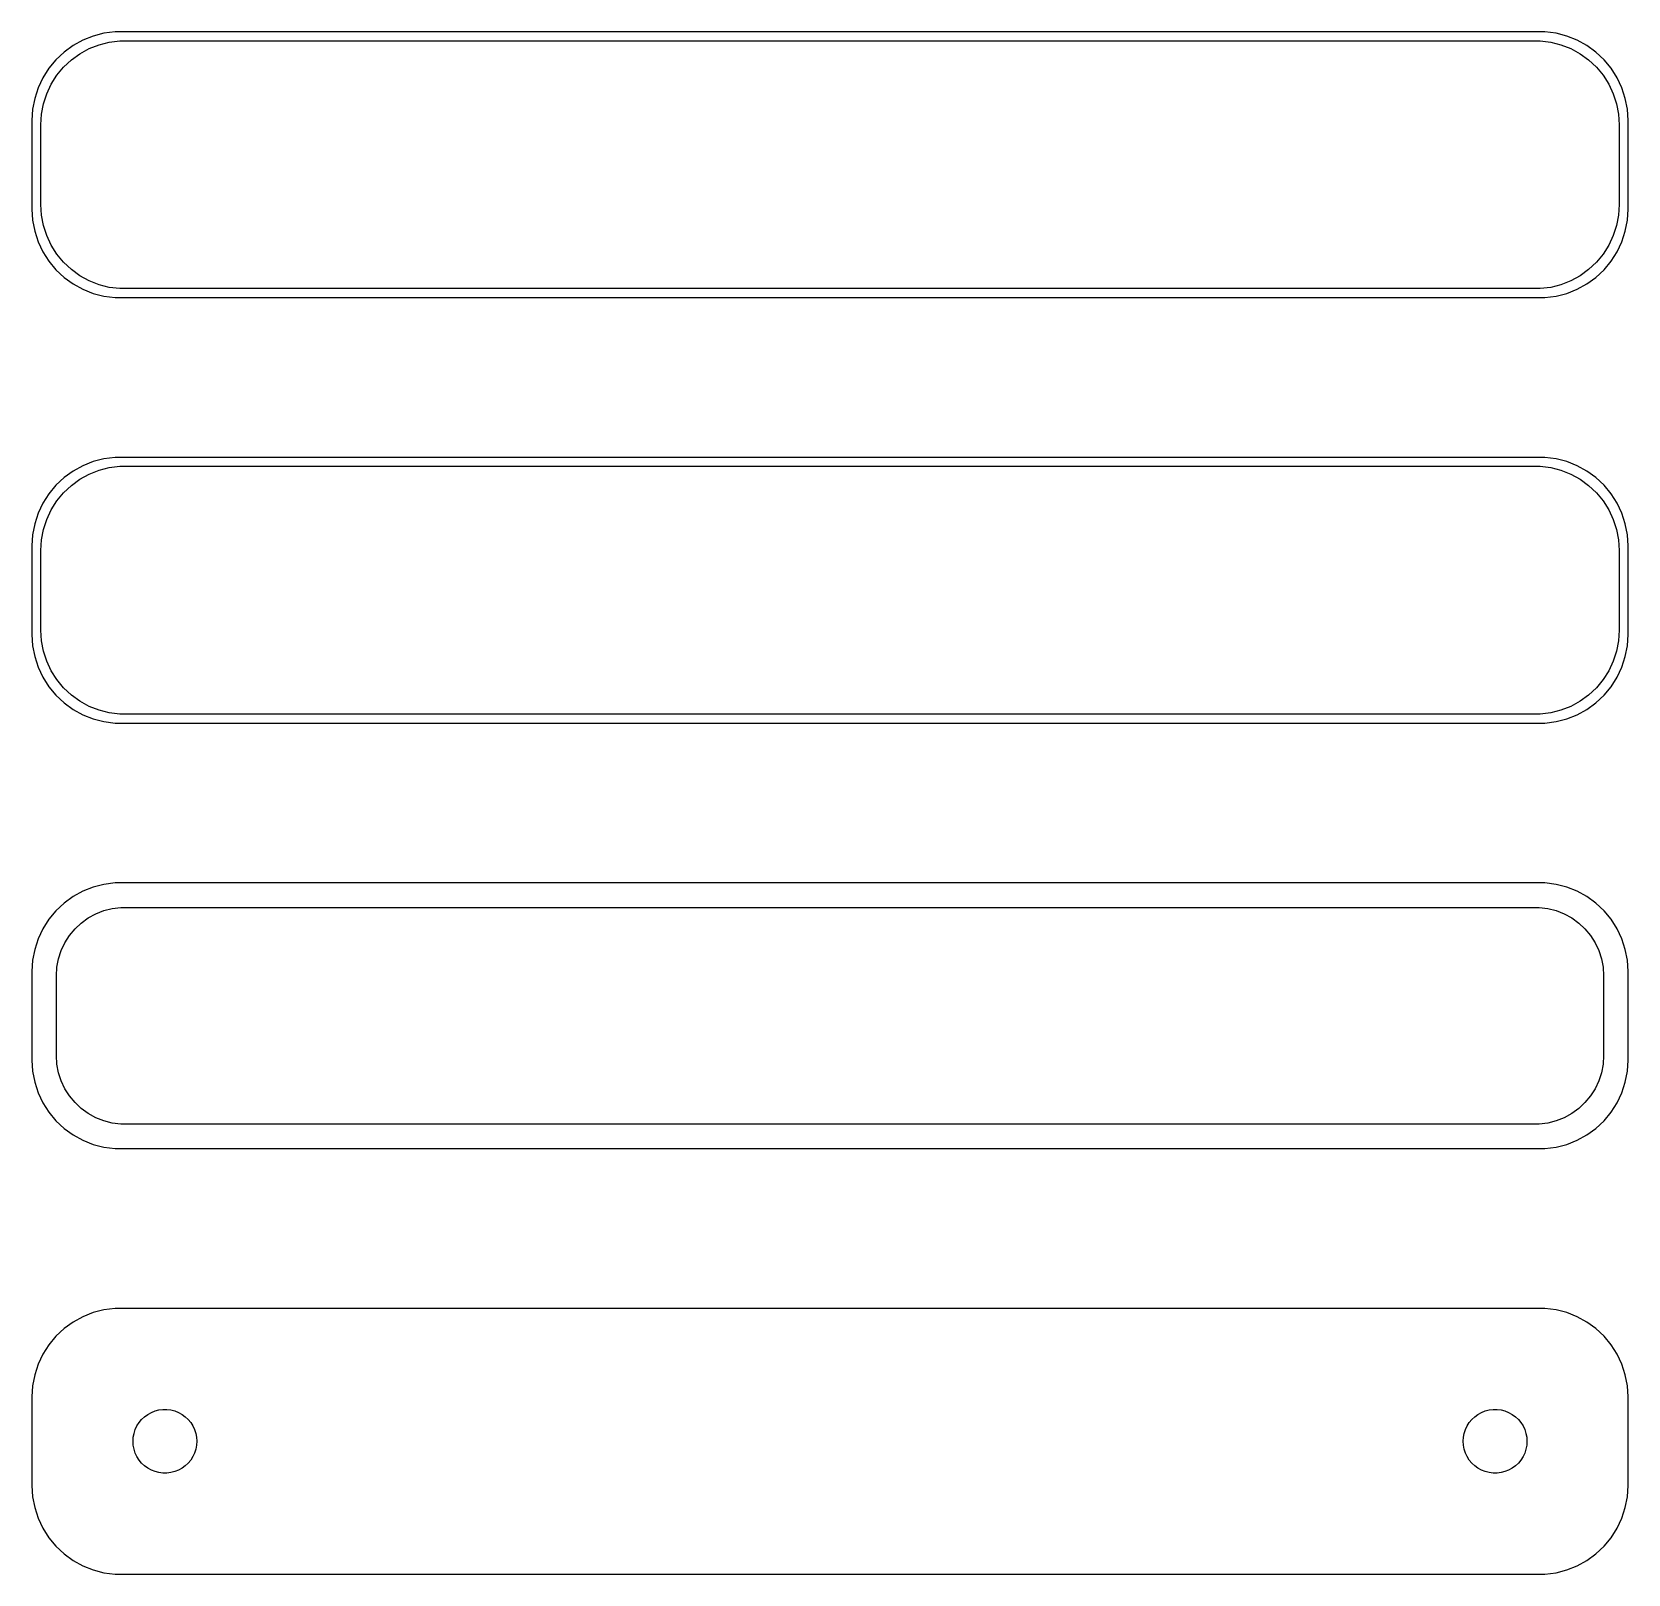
# Model space of a CAD drawing. Header units: metres. Extents: x -45 to 45, y 64.5 to 151.5.
import ezdxf

# ---------------------------------------------------------------- set-up
doc = ezdxf.new("R2010")
doc.units = ezdxf.units.M

msp = doc.modelspace()

# ---------------------------------------------------------------- linework, layer by layer
for p, q in [((-41.5451, 151.255), (-42.1289, 151.024)), ((-40.9369, 151.411), (-41.5451, 151.255)), ((-40.3139, 151.49), (-40.9369, 151.411)), ((40.3139, 151.49), (-40.3139, 151.49)), ((40.9369, 151.411), (40.3139, 151.49)), ((41.5451, 151.255), (40.9369, 151.411)), ((42.1289, 151.024), (41.5451, 151.255)), ((-43.1871, 150.353), (-43.6448, 149.923)), ((-42.6791, 150.722), (-43.1871, 150.353)), ((-42.1289, 151.024), (-42.6791, 150.722)), ((-42.2952, 150.261), (-41.7724, 150.548)), ((-41.7724, 150.548), (-41.2178, 150.768)), ((-41.2178, 150.768), (-40.6401, 150.916)), ((-40.6401, 150.916), (-40.0482, 150.991)), ((-40.0482, 150.991), (40.0482, 150.991)), ((40.0482, 150.991), (40.6401, 150.916)), ((40.6401, 150.916), (41.2178, 150.768)), ((41.2178, 150.768), (41.7724, 150.548)), ((41.7724, 150.548), (42.2952, 150.261)), ((42.6791, 150.722), (42.1289, 151.024)), ((43.1871, 150.353), (42.6791, 150.722)), ((43.6448, 149.923), (43.1871, 150.353)), ((-44.0451, 149.439), (-44.3815, 148.909)), ((-43.6448, 149.923), (-44.0451, 149.439)), ((-43.5928, 149.042), (-43.2126, 149.502)), ((-43.2126, 149.502), (-42.7778, 149.91)), ((-42.7778, 149.91), (-42.2952, 150.261)), ((42.2952, 150.261), (42.7778, 149.91)), ((42.7778, 149.91), (43.2126, 149.502)), ((43.2126, 149.502), (43.5928, 149.042)), ((44.0451, 149.439), (43.6448, 149.923)), ((44.3815, 148.909), (44.0451, 149.439)), ((-44.3815, 148.909), (-44.6489, 148.341)), ((-44.1664, 147.999), (-43.9124, 148.538)), ((-43.9124, 148.538), (-43.5928, 149.042)), ((43.5928, 149.042), (43.9124, 148.538)), ((43.9124, 148.538), (44.1664, 147.999)), ((44.6489, 148.341), (44.3815, 148.909)), ((-44.8429, 147.743), (-44.9606, 147.127)), ((-44.6489, 148.341), (-44.8429, 147.743)), ((-44.3508, 147.431), (-44.1664, 147.999)), ((44.1664, 147.999), (44.3508, 147.431)), ((44.8429, 147.743), (44.6489, 148.341)), ((44.9606, 147.127), (44.8429, 147.743)), ((-44.9606, 147.127), (-45, 146.5)), ((-44.5, 146.25), (-44.4625, 146.845)), ((-44.4625, 146.845), (-44.3508, 147.431)), ((44.3508, 147.431), (44.4625, 146.845)), ((44.4625, 146.845), (44.5, 146.25)), ((45, 146.5), (44.9606, 147.127)), ((-45, 146.5), (-45, 141.5)), ((-44.5, 141.75), (-44.5, 146.25)), ((44.5, 146.25), (44.5, 141.75)), ((45, 141.5), (45, 146.5)), ((-45, 141.5), (-44.9606, 140.873)), ((-44.4625, 141.155), (-44.5, 141.75)), ((44.5, 141.75), (44.4625, 141.155)), ((44.9606, 140.873), (45, 141.5)), ((-44.9606, 140.873), (-44.8429, 140.257)), ((-44.3508, 140.569), (-44.4625, 141.155)), ((-44.1664, 140.001), (-44.3508, 140.569)), ((44.3508, 140.569), (44.1664, 140.001)), ((44.4625, 141.155), (44.3508, 140.569)), ((44.8429, 140.257), (44.9606, 140.873)), ((-44.8429, 140.257), (-44.6489, 139.659)), ((-44.6489, 139.659), (-44.3815, 139.091)), ((-43.9124, 139.462), (-44.1664, 140.001)), ((44.1664, 140.001), (43.9124, 139.462)), ((44.3815, 139.091), (44.6489, 139.659)), ((44.6489, 139.659), (44.8429, 140.257)), ((-44.3815, 139.091), (-44.0451, 138.561)), ((-43.5928, 138.958), (-43.9124, 139.462)), ((-43.2126, 138.498), (-43.5928, 138.958)), ((43.5928, 138.958), (43.2126, 138.498)), ((43.9124, 139.462), (43.5928, 138.958)), ((44.0451, 138.561), (44.3815, 139.091)), ((-44.0451, 138.561), (-43.6448, 138.077)), ((-43.6448, 138.077), (-43.1871, 137.647)), ((-42.7778, 138.09), (-43.2126, 138.498)), ((-42.2952, 137.739), (-42.7778, 138.09)), ((-41.7724, 137.452), (-42.2952, 137.739)), ((42.2952, 137.739), (41.7724, 137.452)), ((42.7778, 138.09), (42.2952, 137.739)), ((43.2126, 138.498), (42.7778, 138.09)), ((43.1871, 137.647), (43.6448, 138.077)), ((43.6448, 138.077), (44.0451, 138.561)), ((-43.1871, 137.647), (-42.6791, 137.278)), ((-42.6791, 137.278), (-42.1289, 136.976)), ((-42.1289, 136.976), (-41.5451, 136.745)), ((-41.2178, 137.232), (-41.7724, 137.452)), ((-40.6401, 137.084), (-41.2178, 137.232)), ((-40.0482, 137.009), (-40.6401, 137.084)), ((40.0482, 137.009), (-40.0482, 137.009)), ((40.6401, 137.084), (40.0482, 137.009)), ((41.2178, 137.232), (40.6401, 137.084)), ((41.7724, 137.452), (41.2178, 137.232)), ((41.5451, 136.745), (42.1289, 136.976)), ((42.1289, 136.976), (42.6791, 137.278)), ((42.6791, 137.278), (43.1871, 137.647)), ((-41.5451, 136.745), (-40.9369, 136.589)), ((-40.9369, 136.589), (-40.3139, 136.51)), ((-40.3139, 136.51), (40.3139, 136.51)), ((40.3139, 136.51), (40.9369, 136.589)), ((40.9369, 136.589), (41.5451, 136.745)), ((-42.1289, 127.024), (-42.6791, 126.722)), ((-41.5451, 127.255), (-42.1289, 127.024)), ((-40.9369, 127.411), (-41.5451, 127.255)), ((-41.2178, 126.768), (-40.6401, 126.916)), ((-40.3139, 127.49), (-40.9369, 127.411)), ((-40.6401, 126.916), (-40.0482, 126.991)), ((40.3139, 127.49), (-40.3139, 127.49)), ((-40.0482, 126.991), (40.0482, 126.991)), ((40.0482, 126.991), (40.6401, 126.916)), ((40.9369, 127.411), (40.3139, 127.49)), ((40.6401, 126.916), (41.2178, 126.768)), ((41.5451, 127.255), (40.9369, 127.411)), ((42.1289, 127.024), (41.5451, 127.255)), ((42.6791, 126.722), (42.1289, 127.024)), ((-43.1871, 126.353), (-43.6448, 125.923)), ((-42.6791, 126.722), (-43.1871, 126.353)), ((-42.7778, 125.91), (-42.2952, 126.261)), ((-42.2952, 126.261), (-41.7724, 126.548)), ((-41.7724, 126.548), (-41.2178, 126.768)), ((41.2178, 126.768), (41.7724, 126.548)), ((41.7724, 126.548), (42.2952, 126.261)), ((42.2952, 126.261), (42.7778, 125.91)), ((43.1871, 126.353), (42.6791, 126.722)), ((43.6448, 125.923), (43.1871, 126.353)), ((-44.0451, 125.439), (-44.3815, 124.909)), ((-43.6448, 125.923), (-44.0451, 125.439)), ((-43.5928, 125.042), (-43.2126, 125.502)), ((-43.2126, 125.502), (-42.7778, 125.91)), ((42.7778, 125.91), (43.2126, 125.502)), ((43.2126, 125.502), (43.5928, 125.042)), ((44.0451, 125.439), (43.6448, 125.923)), ((44.3815, 124.909), (44.0451, 125.439)), ((-44.6489, 124.341), (-44.8429, 123.743)), ((-44.3815, 124.909), (-44.6489, 124.341)), ((-44.1664, 123.999), (-43.9124, 124.538)), ((-43.9124, 124.538), (-43.5928, 125.042)), ((43.5928, 125.042), (43.9124, 124.538)), ((43.9124, 124.538), (44.1664, 123.999)), ((44.6489, 124.341), (44.3815, 124.909)), ((44.8429, 123.743), (44.6489, 124.341)), ((-44.8429, 123.743), (-44.9606, 123.127)), ((-44.4625, 122.845), (-44.3508, 123.431)), ((-44.3508, 123.431), (-44.1664, 123.999)), ((44.1664, 123.999), (44.3508, 123.431)), ((44.3508, 123.431), (44.4625, 122.845)), ((44.9606, 123.127), (44.8429, 123.743)), ((-44.9606, 123.127), (-45, 122.5)), ((-45, 122.5), (-45, 117.5)), ((-44.5, 122.25), (-44.4625, 122.845)), ((44.4625, 122.845), (44.5, 122.25)), ((45, 122.5), (44.9606, 123.127)), ((45, 117.5), (45, 122.5)), ((-44.5, 117.75), (-44.5, 122.25)), ((44.5, 122.25), (44.5, 117.75)), ((-45, 117.5), (-44.9606, 116.873)), ((-44.4625, 117.155), (-44.5, 117.75)), ((-44.3508, 116.569), (-44.4625, 117.155)), ((44.4625, 117.155), (44.3508, 116.569)), ((44.5, 117.75), (44.4625, 117.155)), ((44.9606, 116.873), (45, 117.5)), ((-44.9606, 116.873), (-44.8429, 116.257)), ((-44.8429, 116.257), (-44.6489, 115.659)), ((-44.1664, 116.001), (-44.3508, 116.569)), ((44.3508, 116.569), (44.1664, 116.001)), ((44.6489, 115.659), (44.8429, 116.257)), ((44.8429, 116.257), (44.9606, 116.873)), ((-44.6489, 115.659), (-44.3815, 115.091)), ((-43.9124, 115.462), (-44.1664, 116.001)), ((-43.5928, 114.958), (-43.9124, 115.462)), ((43.9124, 115.462), (43.5928, 114.958)), ((44.1664, 116.001), (43.9124, 115.462)), ((44.3815, 115.091), (44.6489, 115.659)), ((-44.3815, 115.091), (-44.0451, 114.561)), ((-44.0451, 114.561), (-43.6448, 114.077)), ((-43.2126, 114.498), (-43.5928, 114.958)), ((-42.7778, 114.09), (-43.2126, 114.498)), ((43.2126, 114.498), (42.7778, 114.09)), ((43.5928, 114.958), (43.2126, 114.498)), ((43.6448, 114.077), (44.0451, 114.561)), ((44.0451, 114.561), (44.3815, 115.091)), ((-43.6448, 114.077), (-43.1871, 113.647)), ((-43.1871, 113.647), (-42.6791, 113.278)), ((-42.2952, 113.739), (-42.7778, 114.09)), ((-41.7724, 113.452), (-42.2952, 113.739)), ((-41.2178, 113.232), (-41.7724, 113.452)), ((41.7724, 113.452), (41.2178, 113.232)), ((42.2952, 113.739), (41.7724, 113.452)), ((42.7778, 114.09), (42.2952, 113.739)), ((42.6791, 113.278), (43.1871, 113.647)), ((43.1871, 113.647), (43.6448, 114.077)), ((-42.6791, 113.278), (-42.1289, 112.976)), ((-42.1289, 112.976), (-41.5451, 112.745)), ((-41.5451, 112.745), (-40.9369, 112.589)), ((-40.6401, 113.084), (-41.2178, 113.232)), ((-40.9369, 112.589), (-40.3139, 112.51)), ((-40.0482, 113.009), (-40.6401, 113.084)), ((-40.3139, 112.51), (40.3139, 112.51)), ((40.0482, 113.009), (-40.0482, 113.009)), ((40.6401, 113.084), (40.0482, 113.009)), ((40.3139, 112.51), (40.9369, 112.589)), ((41.2178, 113.232), (40.6401, 113.084)), ((40.9369, 112.589), (41.5451, 112.745)), ((41.5451, 112.745), (42.1289, 112.976)), ((42.1289, 112.976), (42.6791, 113.278)), ((-42.6791, 102.722), (-43.1871, 102.353)), ((-42.1289, 103.024), (-42.6791, 102.722)), ((-41.5451, 103.255), (-42.1289, 103.024)), ((-40.9369, 103.411), (-41.5451, 103.255)), ((-40.3139, 103.49), (-40.9369, 103.411)), ((40.3139, 103.49), (-40.3139, 103.49)), ((40.9369, 103.411), (40.3139, 103.49)), ((41.5451, 103.255), (40.9369, 103.411)), ((42.1289, 103.024), (41.5451, 103.255)), ((42.6791, 102.722), (42.1289, 103.024)), ((43.1871, 102.353), (42.6791, 102.722)), ((-43.6448, 101.923), (-44.0451, 101.439)), ((-43.1871, 102.353), (-43.6448, 101.923)), ((-41.8234, 101.517), (-41.3975, 101.751)), ((-41.3975, 101.751), (-40.9457, 101.93)), ((-40.9457, 101.93), (-40.4751, 102.051)), ((-40.4751, 102.051), (-39.993, 102.112)), ((-39.993, 102.112), (39.993, 102.112)), ((39.993, 102.112), (40.4751, 102.051)), ((40.4751, 102.051), (40.9457, 101.93)), ((40.9457, 101.93), (41.3975, 101.751)), ((41.3975, 101.751), (41.8234, 101.517)), ((43.6448, 101.923), (43.1871, 102.353)), ((44.0451, 101.439), (43.6448, 101.923)), ((-44.3815, 100.909), (-44.6489, 100.341)), ((-44.0451, 101.439), (-44.3815, 100.909)), ((-42.8805, 100.524), (-42.5707, 100.899)), ((-42.5707, 100.899), (-42.2165, 101.231)), ((-42.2165, 101.231), (-41.8234, 101.517)), ((41.8234, 101.517), (42.2165, 101.231)), ((42.2165, 101.231), (42.5707, 100.899)), ((42.5707, 100.899), (42.8805, 100.524)), ((44.3815, 100.909), (44.0451, 101.439)), ((44.6489, 100.341), (44.3815, 100.909)), ((-44.6489, 100.341), (-44.8429, 99.7434)), ((-43.3477, 99.6744), (-43.1408, 100.114)), ((-43.1408, 100.114), (-42.8805, 100.524)), ((42.8805, 100.524), (43.1408, 100.114)), ((43.1408, 100.114), (43.3477, 99.6744)), ((44.8429, 99.7434), (44.6489, 100.341)), ((-44.9606, 99.1267), (-45, 98.5)), ((-44.8429, 99.7434), (-44.9606, 99.1267)), ((-43.589, 98.735), (-43.4979, 99.2123)), ((-43.4979, 99.2123), (-43.3477, 99.6744)), ((43.3477, 99.6744), (43.4979, 99.2123)), ((43.4979, 99.2123), (43.589, 98.735)), ((44.9606, 99.1267), (44.8429, 99.7434)), ((45, 98.5), (44.9606, 99.1267)), ((-45, 98.5), (-45, 93.5)), ((-43.6195, 98.25), (-43.589, 98.735)), ((-43.6195, 93.75), (-43.6195, 98.25)), ((43.589, 98.735), (43.6195, 98.25)), ((43.6195, 98.25), (43.6195, 93.75)), ((45, 93.5), (45, 98.5)), ((-43.589, 93.265), (-43.6195, 93.75)), ((43.6195, 93.75), (43.589, 93.265)), ((-45, 93.5), (-44.9606, 92.8733)), ((-44.9606, 92.8733), (-44.8429, 92.2566)), ((-43.4979, 92.7877), (-43.589, 93.265)), ((-43.3477, 92.3256), (-43.4979, 92.7877)), ((43.4979, 92.7877), (43.3477, 92.3256)), ((43.589, 93.265), (43.4979, 92.7877)), ((44.8429, 92.2566), (44.9606, 92.8733)), ((44.9606, 92.8733), (45, 93.5)), ((-44.8429, 92.2566), (-44.6489, 91.6594)), ((-43.1408, 91.8859), (-43.3477, 92.3256)), ((-42.8805, 91.4756), (-43.1408, 91.8859)), ((43.1408, 91.8859), (42.8805, 91.4756)), ((43.3477, 92.3256), (43.1408, 91.8859)), ((44.6489, 91.6594), (44.8429, 92.2566)), ((-44.6489, 91.6594), (-44.3815, 91.0912)), ((-44.3815, 91.0912), (-44.0451, 90.5611)), ((-42.5707, 91.1012), (-42.8805, 91.4756)), ((-42.2165, 90.7685), (-42.5707, 91.1012)), ((42.5707, 91.1012), (42.2165, 90.7685)), ((42.8805, 91.4756), (42.5707, 91.1012)), ((44.0451, 90.5611), (44.3815, 91.0912)), ((44.3815, 91.0912), (44.6489, 91.6594)), ((-44.0451, 90.5611), (-43.6448, 90.0773)), ((-43.6448, 90.0773), (-43.1871, 89.6474)), ((-41.8234, 90.4829), (-42.2165, 90.7685)), ((-41.3975, 90.2488), (-41.8234, 90.4829)), ((-40.9457, 90.0699), (-41.3975, 90.2488)), ((-40.4751, 89.9491), (-40.9457, 90.0699)), ((40.9457, 90.0699), (40.4751, 89.9491)), ((41.3975, 90.2488), (40.9457, 90.0699)), ((41.8234, 90.4829), (41.3975, 90.2488)), ((42.2165, 90.7685), (41.8234, 90.4829)), ((43.1871, 89.6474), (43.6448, 90.0773)), ((43.6448, 90.0773), (44.0451, 90.5611)), ((-43.1871, 89.6474), (-42.6791, 89.2784)), ((-42.6791, 89.2784), (-42.1289, 88.9759)), ((-39.993, 89.8882), (-40.4751, 89.9491)), ((39.993, 89.8882), (-39.993, 89.8882)), ((40.4751, 89.9491), (39.993, 89.8882)), ((42.1289, 88.9759), (42.6791, 89.2784)), ((42.6791, 89.2784), (43.1871, 89.6474)), ((-42.1289, 88.9759), (-41.5451, 88.7447)), ((-41.5451, 88.7447), (-40.9369, 88.5886)), ((-40.9369, 88.5886), (-40.3139, 88.5099)), ((-40.3139, 88.5099), (40.3139, 88.5099)), ((40.3139, 88.5099), (40.9369, 88.5886)), ((40.9369, 88.5886), (41.5451, 88.7447)), ((41.5451, 88.7447), (42.1289, 88.9759)), ((-41.5451, 79.2553), (-42.1289, 79.0241)), ((-40.9369, 79.4114), (-41.5451, 79.2553)), ((-40.3139, 79.4901), (-40.9369, 79.4114)), ((40.3139, 79.4901), (-40.3139, 79.4901)), ((40.9369, 79.4114), (40.3139, 79.4901)), ((41.5451, 79.2553), (40.9369, 79.4114)), ((42.1289, 79.0241), (41.5451, 79.2553)), ((-43.1871, 78.3526), (-43.6448, 77.9227)), ((-42.6791, 78.7216), (-43.1871, 78.3526)), ((-42.1289, 79.0241), (-42.6791, 78.7216)), ((42.6791, 78.7216), (42.1289, 79.0241)), ((43.1871, 78.3526), (42.6791, 78.7216)), ((43.6448, 77.9227), (43.1871, 78.3526)), ((-44.0451, 77.4389), (-44.3815, 76.9088)), ((-43.6448, 77.9227), (-44.0451, 77.4389)), ((44.0451, 77.4389), (43.6448, 77.9227)), ((44.3815, 76.9088), (44.0451, 77.4389)), ((-44.3815, 76.9088), (-44.6489, 76.3406)), ((44.6489, 76.3406), (44.3815, 76.9088)), ((-44.8429, 75.7434), (-44.9606, 75.1267)), ((-44.6489, 76.3406), (-44.8429, 75.7434)), ((44.8429, 75.7434), (44.6489, 76.3406)), ((44.9606, 75.1267), (44.8429, 75.7434)), ((-44.9606, 75.1267), (-45, 74.5)), ((45, 74.5), (44.9606, 75.1267)), ((-45, 74.5), (-45, 69.5)), ((45, 69.5), (45, 74.5)), ((-39.0773, 72.8671), (-38.9562, 73.058)), ((-38.9562, 73.058), (-38.8121, 73.2322)), ((-38.8121, 73.2322), (-38.6474, 73.3869)), ((-38.6474, 73.3869), (-38.4645, 73.5198)), ((-38.4645, 73.5198), (-38.2664, 73.6287)), ((-38.2664, 73.6287), (-38.0562, 73.7119)), ((-38.0562, 73.7119), (-37.8373, 73.7681)), ((-37.8373, 73.7681), (-37.613, 73.7964)), ((-37.613, 73.7964), (-37.387, 73.7964)), ((-37.387, 73.7964), (-37.1627, 73.7681)), ((-37.1627, 73.7681), (-36.9438, 73.7119)), ((-36.9438, 73.7119), (-36.7336, 73.6287)), ((-36.7336, 73.6287), (-36.5355, 73.5198)), ((-36.5355, 73.5198), (-36.3526, 73.3869)), ((-36.3526, 73.3869), (-36.1879, 73.2322)), ((-36.1879, 73.2322), (-36.0438, 73.058)), ((-36.0438, 73.058), (-35.9226, 72.8671)), ((35.9226, 72.8671), (36.0438, 73.058)), ((36.0438, 73.058), (36.1879, 73.2322)), ((36.1879, 73.2322), (36.3526, 73.3869)), ((36.3526, 73.3869), (36.5355, 73.5198)), ((36.5355, 73.5198), (36.7336, 73.6287)), ((36.7336, 73.6287), (36.9438, 73.7119)), ((36.9438, 73.7119), (37.1627, 73.7681)), ((37.1627, 73.7681), (37.387, 73.7964)), ((37.387, 73.7964), (37.613, 73.7964)), ((37.613, 73.7964), (37.8373, 73.7681)), ((37.8373, 73.7681), (38.0562, 73.7119)), ((38.0562, 73.7119), (38.2664, 73.6287)), ((38.2664, 73.6287), (38.4645, 73.5198)), ((38.4645, 73.5198), (38.6474, 73.3869)), ((38.6474, 73.3869), (38.8121, 73.2322)), ((38.8121, 73.2322), (38.9562, 73.058)), ((38.9562, 73.058), (39.0773, 72.8671)), ((-39.3, 72), (-39.2858, 72.2256)), ((-39.2858, 71.7744), (-39.3, 72)), ((-39.2858, 72.2256), (-39.2434, 72.4476)), ((-39.2434, 72.4476), (-39.1736, 72.6626)), ((-39.1736, 72.6626), (-39.0773, 72.8671)), ((-35.9226, 72.8671), (-35.8264, 72.6626)), ((-35.8264, 72.6626), (-35.7565, 72.4476)), ((-35.7565, 72.4476), (-35.7142, 72.2256)), ((-35.7142, 72.2256), (-35.7, 72)), ((-35.7, 72), (-35.7142, 71.7744)), ((35.7, 72), (35.7142, 72.2256)), ((35.7142, 71.7744), (35.7, 72)), ((35.7142, 72.2256), (35.7565, 72.4476)), ((35.7565, 72.4476), (35.8264, 72.6626)), ((35.8264, 72.6626), (35.9226, 72.8671)), ((39.0773, 72.8671), (39.1736, 72.6626)), ((39.1736, 72.6626), (39.2434, 72.4476)), ((39.2434, 72.4476), (39.2858, 72.2256)), ((39.2858, 72.2256), (39.3, 72)), ((39.3, 72), (39.2858, 71.7744)), ((-39.2434, 71.5524), (-39.2858, 71.7744)), ((-39.1736, 71.3374), (-39.2434, 71.5524)), ((-39.0773, 71.1329), (-39.1736, 71.3374)), ((-38.9562, 70.942), (-39.0773, 71.1329)), ((-35.9226, 71.1329), (-36.0438, 70.942)), ((-35.8264, 71.3374), (-35.9226, 71.1329)), ((-35.7565, 71.5524), (-35.8264, 71.3374)), ((-35.7142, 71.7744), (-35.7565, 71.5524)), ((35.7565, 71.5524), (35.7142, 71.7744)), ((35.8264, 71.3374), (35.7565, 71.5524)), ((35.9226, 71.1329), (35.8264, 71.3374)), ((36.0438, 70.942), (35.9226, 71.1329)), ((39.0773, 71.1329), (38.9562, 70.942)), ((39.1736, 71.3374), (39.0773, 71.1329)), ((39.2434, 71.5524), (39.1736, 71.3374)), ((39.2858, 71.7744), (39.2434, 71.5524)), ((-38.8121, 70.7678), (-38.9562, 70.942)), ((-38.6474, 70.6131), (-38.8121, 70.7678)), ((-38.4645, 70.4802), (-38.6474, 70.6131)), ((-38.2664, 70.3713), (-38.4645, 70.4802)), ((-38.0562, 70.2881), (-38.2664, 70.3713)), ((-37.8373, 70.2319), (-38.0562, 70.2881)), ((-37.613, 70.2036), (-37.8373, 70.2319)), ((-37.387, 70.2036), (-37.613, 70.2036)), ((-37.1627, 70.2319), (-37.387, 70.2036)), ((-36.9438, 70.2881), (-37.1627, 70.2319)), ((-36.7336, 70.3713), (-36.9438, 70.2881)), ((-36.5355, 70.4802), (-36.7336, 70.3713)), ((-36.3526, 70.6131), (-36.5355, 70.4802)), ((-36.1879, 70.7678), (-36.3526, 70.6131)), ((-36.0438, 70.942), (-36.1879, 70.7678)), ((36.1879, 70.7678), (36.0438, 70.942)), ((36.3526, 70.6131), (36.1879, 70.7678)), ((36.5355, 70.4802), (36.3526, 70.6131)), ((36.7336, 70.3713), (36.5355, 70.4802)), ((36.9438, 70.2881), (36.7336, 70.3713)), ((37.1627, 70.2319), (36.9438, 70.2881)), ((37.387, 70.2036), (37.1627, 70.2319)), ((37.613, 70.2036), (37.387, 70.2036)), ((37.8373, 70.2319), (37.613, 70.2036)), ((38.0562, 70.2881), (37.8373, 70.2319)), ((38.2664, 70.3713), (38.0562, 70.2881)), ((38.4645, 70.4802), (38.2664, 70.3713)), ((38.6474, 70.6131), (38.4645, 70.4802)), ((38.8121, 70.7678), (38.6474, 70.6131)), ((38.9562, 70.942), (38.8121, 70.7678)), ((-45, 69.5), (-44.9606, 68.8733)), ((44.9606, 68.8733), (45, 69.5)), ((-44.9606, 68.8733), (-44.8429, 68.2566)), ((44.8429, 68.2566), (44.9606, 68.8733)), ((-44.8429, 68.2566), (-44.6489, 67.6594)), ((-44.6489, 67.6594), (-44.3815, 67.0912)), ((44.3815, 67.0912), (44.6489, 67.6594)), ((44.6489, 67.6594), (44.8429, 68.2566)), ((-44.3815, 67.0912), (-44.0451, 66.5611)), ((44.0451, 66.5611), (44.3815, 67.0912)), ((-44.0451, 66.5611), (-43.6448, 66.0773)), ((-43.6448, 66.0773), (-43.1871, 65.6474)), ((43.1871, 65.6474), (43.6448, 66.0773)), ((43.6448, 66.0773), (44.0451, 66.5611)), ((-43.1871, 65.6474), (-42.6791, 65.2784)), ((-42.6791, 65.2784), (-42.1289, 64.9759)), ((-42.1289, 64.9759), (-41.5451, 64.7447)), ((41.5451, 64.7447), (42.1289, 64.9759)), ((42.1289, 64.9759), (42.6791, 65.2784)), ((42.6791, 65.2784), (43.1871, 65.6474)), ((-41.5451, 64.7447), (-40.9369, 64.5886)), ((-40.9369, 64.5886), (-40.3139, 64.5099)), ((-40.3139, 64.5099), (40.3139, 64.5099)), ((40.3139, 64.5099), (40.9369, 64.5886)), ((40.9369, 64.5886), (41.5451, 64.7447))]:
    msp.add_line(p, q)

doc.saveas('drawing.dxf')
